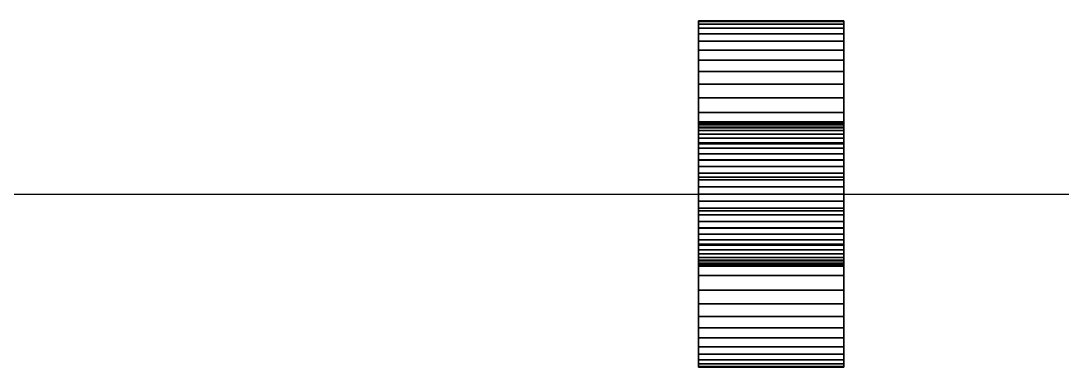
# Model space of a CAD drawing. Header units: millimetres. Extents: x -1939 to 412, y -179 to 100.
# Drawn here: x -1351 to -1134.7, y -36 to 36 of the extents above; entities that cross this region are included whole.
import ezdxf

# ---------------------------------------------------------------- set-up
doc = ezdxf.new("R2010")
doc.units = ezdxf.units.MM
doc.layers.add('GUIA', color=7, linetype='CONTINUOUS')
doc.layers.add('ROD_EMPUJE_112A', color=2, linetype='CONTINUOUS')

msp = doc.modelspace()

# ---------------------------------------------------------------- linework, layer by layer
at = {"layer": 'GUIA'}
msp.add_line((-1930, 0, 133.35), (101.6, 0, 133.35), dxfattribs=at)
at = {"layer": 'ROD_EMPUJE_112A'}
for points in [[(-1180, 36, 133.35), (-1180, 35.82665, 129.82138), (-1210.2, 35.82665, 129.82138), (-1210.2, 36, 133.35)], [(-1210.2, 36, 133.35), (-1210.2, 35.82665, 129.82138), (-1210.2, 14.92777, 131.87974), (-1210.2, 15, 133.35)], [(-1180, 35.82665, 136.87862), (-1180, 36, 133.35), (-1210.2, 36, 133.35), (-1210.2, 35.82665, 136.87862)], [(-1210.2, 35.82665, 136.87862), (-1210.2, 36, 133.35), (-1210.2, 15, 133.35), (-1210.2, 14.92777, 134.82026)], [(-1180, 35.82665, 129.82138), (-1180, 35.30827, 126.32675), (-1210.2, 35.30827, 126.32675), (-1210.2, 35.82665, 129.82138)], [(-1210.2, 35.82665, 129.82138), (-1210.2, 35.30827, 126.32675), (-1210.2, 14.71178, 130.42365), (-1210.2, 14.92777, 131.87974)], [(-1180, 35.30827, 140.37325), (-1180, 35.82665, 136.87862), (-1210.2, 35.82665, 136.87862), (-1210.2, 35.30827, 140.37325)], [(-1210.2, 35.30827, 140.37325), (-1210.2, 35.82665, 136.87862), (-1210.2, 14.92777, 134.82026), (-1210.2, 14.71178, 136.27635)], [(-1180, 35.30827, 126.32675), (-1180, 34.44985, 122.89975), (-1210.2, 34.44985, 122.89975), (-1210.2, 35.30827, 126.32675)], [(-1210.2, 35.30827, 126.32675), (-1210.2, 34.44985, 122.89975), (-1210.2, 14.35411, 128.99573), (-1210.2, 14.71178, 130.42365)], [(-1180, 34.44985, 143.80025), (-1180, 35.30827, 140.37325), (-1210.2, 35.30827, 140.37325), (-1210.2, 34.44985, 143.80025)], [(-1210.2, 34.44985, 143.80025), (-1210.2, 35.30827, 140.37325), (-1210.2, 14.71178, 136.27635), (-1210.2, 14.35411, 137.70427)], [(-1180, 35.82665, 129.82138), (-1180, 36, 133.35), (-1180, 15, 133.35), (-1180, 14.92777, 131.87974)], [(-1180, 36, 133.35), (-1180, 35.82665, 136.87862), (-1180, 14.92777, 134.82026), (-1180, 15, 133.35)], [(-1180, 35.30827, 126.32675), (-1180, 35.82665, 129.82138), (-1180, 14.92777, 131.87974), (-1180, 14.71178, 130.42365)], [(-1180, 35.82665, 136.87862), (-1180, 35.30827, 140.37325), (-1180, 14.71178, 136.27635), (-1180, 14.92777, 134.82026)], [(-1180, 34.44985, 122.89975), (-1180, 35.30827, 126.32675), (-1180, 14.71178, 130.42365), (-1180, 14.35411, 128.99573)], [(-1180, 35.30827, 140.37325), (-1180, 34.44985, 143.80025), (-1180, 14.35411, 137.70427), (-1180, 14.71178, 136.27635)], [(-1180, 34.44985, 122.89975), (-1180, 33.25966, 119.5734), (-1210.2, 33.25966, 119.5734), (-1210.2, 34.44985, 122.89975)], [(-1210.2, 34.44985, 122.89975), (-1210.2, 33.25966, 119.5734), (-1210.2, 13.85819, 127.60975), (-1210.2, 14.35411, 128.99573)], [(-1180, 33.25966, 147.1266), (-1180, 34.44985, 143.80025), (-1210.2, 34.44985, 143.80025), (-1210.2, 33.25966, 147.1266)], [(-1210.2, 33.25966, 147.1266), (-1210.2, 34.44985, 143.80025), (-1210.2, 14.35411, 137.70427), (-1210.2, 13.85819, 139.09025)], [(-1180, 33.25966, 119.5734), (-1180, 31.74917, 116.37972), (-1210.2, 31.74917, 116.37972), (-1210.2, 33.25966, 119.5734)], [(-1210.2, 33.25966, 119.5734), (-1210.2, 31.74917, 116.37972), (-1210.2, 13.22882, 126.27905), (-1210.2, 13.85819, 127.60975)], [(-1180, 31.74917, 150.32028), (-1180, 33.25966, 147.1266), (-1210.2, 33.25966, 147.1266), (-1210.2, 31.74917, 150.32028)], [(-1210.2, 31.74917, 150.32028), (-1210.2, 33.25966, 147.1266), (-1210.2, 13.85819, 139.09025), (-1210.2, 13.22882, 140.42095)], [(-1180, 33.25966, 119.5734), (-1180, 34.44985, 122.89975), (-1180, 14.35411, 128.99573), (-1180, 13.85819, 127.60975)], [(-1180, 34.44985, 143.80025), (-1180, 33.25966, 147.1266), (-1180, 13.85819, 139.09025), (-1180, 14.35411, 137.70427)], [(-1180, 31.74917, 116.37972), (-1180, 33.25966, 119.5734), (-1180, 13.85819, 127.60975), (-1180, 13.22882, 126.27905)], [(-1180, 33.25966, 147.1266), (-1180, 31.74917, 150.32028), (-1180, 13.22882, 140.42095), (-1180, 13.85819, 139.09025)], [(-1180, 31.74917, 116.37972), (-1180, 29.93291, 113.34947), (-1210.2, 29.93291, 113.34947), (-1210.2, 31.74917, 116.37972)], [(-1210.2, 31.74917, 116.37972), (-1210.2, 29.93291, 113.34947), (-1210.2, 12.47204, 125.01645), (-1210.2, 13.22882, 126.27905)], [(-1180, 29.93291, 153.35053), (-1180, 31.74917, 150.32028), (-1210.2, 31.74917, 150.32028), (-1210.2, 29.93291, 153.35053)], [(-1210.2, 29.93291, 153.35053), (-1210.2, 31.74917, 150.32028), (-1210.2, 13.22882, 140.42095), (-1210.2, 12.47204, 141.68355)], [(-1180, 29.93291, 113.34947), (-1180, 31.74917, 116.37972), (-1180, 13.22882, 126.27905), (-1180, 12.47204, 125.01645)], [(-1180, 31.74917, 150.32028), (-1180, 29.93291, 153.35053), (-1180, 12.47204, 141.68355), (-1180, 13.22882, 140.42095)], [(-1180, 29.93291, 113.34947), (-1180, 27.82838, 110.51184), (-1210.2, 27.82838, 110.51184), (-1210.2, 29.93291, 113.34947)], [(-1210.2, 29.93291, 113.34947), (-1210.2, 27.82838, 110.51184), (-1210.2, 11.59516, 123.8341), (-1210.2, 12.47204, 125.01645)], [(-1180, 27.82838, 156.18816), (-1180, 29.93291, 153.35053), (-1210.2, 29.93291, 153.35053), (-1210.2, 27.82838, 156.18816)], [(-1210.2, 27.82838, 156.18816), (-1210.2, 29.93291, 153.35053), (-1210.2, 12.47204, 141.68355), (-1210.2, 11.59516, 142.8659)], [(-1180, 27.82838, 110.51184), (-1180, 29.93291, 113.34947), (-1180, 12.47204, 125.01645), (-1180, 11.59516, 123.8341)], [(-1180, 29.93291, 153.35053), (-1180, 27.82838, 156.18816), (-1180, 11.59516, 142.8659), (-1180, 12.47204, 141.68355)], [(-1180, 27.82838, 110.51184), (-1180, 25.45584, 107.89416), (-1210.2, 25.45584, 107.89416), (-1210.2, 27.82838, 110.51184)], [(-1210.2, 27.82838, 110.51184), (-1210.2, 25.45584, 107.89416), (-1210.2, 10.6066, 122.7434), (-1210.2, 11.59516, 123.8341)], [(-1180, 25.45584, 158.80584), (-1180, 27.82838, 156.18816), (-1210.2, 27.82838, 156.18816), (-1210.2, 25.45584, 158.80584)], [(-1210.2, 25.45584, 158.80584), (-1210.2, 27.82838, 156.18816), (-1210.2, 11.59516, 142.8659), (-1210.2, 10.6066, 143.9566)], [(-1180, 25.45584, 107.89416), (-1180, 27.82838, 110.51184), (-1180, 11.59516, 123.8341), (-1180, 10.6066, 122.7434)], [(-1180, 27.82838, 156.18816), (-1180, 25.45584, 158.80584), (-1180, 10.6066, 143.9566), (-1180, 11.59516, 142.8659)], [(-1180, 25.45584, 107.89416), (-1180, 22.83816, 105.52162), (-1210.2, 22.83816, 105.52162), (-1210.2, 25.45584, 107.89416)], [(-1210.2, 25.45584, 107.89416), (-1210.2, 22.83816, 105.52162), (-1210.2, 9.5159, 121.75484), (-1210.2, 10.6066, 122.7434)], [(-1180, 22.83816, 161.17838), (-1180, 25.45584, 158.80584), (-1210.2, 25.45584, 158.80584), (-1210.2, 22.83816, 161.17838)], [(-1210.2, 22.83816, 161.17838), (-1210.2, 25.45584, 158.80584), (-1210.2, 10.6066, 143.9566), (-1210.2, 9.5159, 144.94516)], [(-1180, 22.83816, 105.52162), (-1180, 25.45584, 107.89416), (-1180, 10.6066, 122.7434), (-1180, 9.5159, 121.75484)], [(-1180, 25.45584, 158.80584), (-1180, 22.83816, 161.17838), (-1180, 9.5159, 144.94516), (-1180, 10.6066, 143.9566)], [(-1180, 22.83816, 105.52162), (-1180, 20.00053, 103.41709), (-1210.2, 20.00053, 103.41709), (-1210.2, 22.83816, 105.52162)], [(-1210.2, 22.83816, 105.52162), (-1210.2, 20.00053, 103.41709), (-1210.2, 8.33355, 120.87796), (-1210.2, 9.5159, 121.75484)], [(-1180, 20.00053, 163.28291), (-1180, 22.83816, 161.17838), (-1210.2, 22.83816, 161.17838), (-1210.2, 20.00053, 163.28291)], [(-1210.2, 20.00053, 163.28291), (-1210.2, 22.83816, 161.17838), (-1210.2, 9.5159, 144.94516), (-1210.2, 8.33355, 145.82204)], [(-1180, 20.00053, 103.41709), (-1180, 22.83816, 105.52162), (-1180, 9.5159, 121.75484), (-1180, 8.33355, 120.87796)], [(-1180, 22.83816, 161.17838), (-1180, 20.00053, 163.28291), (-1180, 8.33355, 145.82204), (-1180, 9.5159, 144.94516)], [(-1180, 20.00053, 103.41709), (-1180, 16.97028, 101.60083), (-1210.2, 16.97028, 101.60083), (-1210.2, 20.00053, 103.41709)], [(-1210.2, 20.00053, 103.41709), (-1210.2, 16.97028, 101.60083), (-1210.2, 7.07095, 120.12118), (-1210.2, 8.33355, 120.87796)], [(-1180, 16.97028, 165.09917), (-1180, 20.00053, 163.28291), (-1210.2, 20.00053, 163.28291), (-1210.2, 16.97028, 165.09917)], [(-1210.2, 16.97028, 165.09917), (-1210.2, 20.00053, 163.28291), (-1210.2, 8.33355, 145.82204), (-1210.2, 7.07095, 146.57882)], [(-1180, 16.97028, 101.60083), (-1180, 20.00053, 103.41709), (-1180, 8.33355, 120.87796), (-1180, 7.07095, 120.12118)], [(-1180, 20.00053, 163.28291), (-1180, 16.97028, 165.09917), (-1180, 7.07095, 146.57882), (-1180, 8.33355, 145.82204)], [(-1180, 16.97028, 101.60083), (-1180, 13.7766, 100.09034), (-1210.2, 13.7766, 100.09034), (-1210.2, 16.97028, 101.60083)], [(-1210.2, 16.97028, 101.60083), (-1210.2, 13.7766, 100.09034), (-1210.2, 5.74025, 119.49181), (-1210.2, 7.07095, 120.12118)], [(-1180, 13.7766, 166.60966), (-1180, 16.97028, 165.09917), (-1210.2, 16.97028, 165.09917), (-1210.2, 13.7766, 166.60966)], [(-1210.2, 13.7766, 166.60966), (-1210.2, 16.97028, 165.09917), (-1210.2, 7.07095, 146.57882), (-1210.2, 5.74025, 147.20819)], [(-1180, 13.7766, 100.09034), (-1180, 16.97028, 101.60083), (-1180, 7.07095, 120.12118), (-1180, 5.74025, 119.49181)], [(-1180, 16.97028, 165.09917), (-1180, 13.7766, 166.60966), (-1180, 5.74025, 147.20819), (-1180, 7.07095, 146.57882)], [(-1180, 14.92777, 131.87974), (-1180, 15, 133.35), (-1210.2, 15, 133.35), (-1210.2, 14.92777, 131.87974)], [(-1180, 15, 133.35), (-1180, 14.92777, 134.82026), (-1210.2, 14.92777, 134.82026), (-1210.2, 15, 133.35)], [(-1180, 14.71178, 130.42365), (-1180, 14.92777, 131.87974), (-1210.2, 14.92777, 131.87974), (-1210.2, 14.71178, 130.42365)], [(-1180, 14.92777, 134.82026), (-1180, 14.71178, 136.27635), (-1210.2, 14.71178, 136.27635), (-1210.2, 14.92777, 134.82026)], [(-1180, 14.35411, 128.99573), (-1180, 14.71178, 130.42365), (-1210.2, 14.71178, 130.42365), (-1210.2, 14.35411, 128.99573)], [(-1180, 14.71178, 136.27635), (-1180, 14.35411, 137.70427), (-1210.2, 14.35411, 137.70427), (-1210.2, 14.71178, 136.27635)], [(-1180, 13.85819, 127.60975), (-1180, 14.35411, 128.99573), (-1210.2, 14.35411, 128.99573), (-1210.2, 13.85819, 127.60975)], [(-1180, 14.35411, 137.70427), (-1180, 13.85819, 139.09025), (-1210.2, 13.85819, 139.09025), (-1210.2, 14.35411, 137.70427)], [(-1180, 13.22882, 126.27905), (-1180, 13.85819, 127.60975), (-1210.2, 13.85819, 127.60975), (-1210.2, 13.22882, 126.27905)], [(-1180, 13.85819, 139.09025), (-1180, 13.22882, 140.42095), (-1210.2, 13.22882, 140.42095), (-1210.2, 13.85819, 139.09025)], [(-1180, 13.7766, 100.09034), (-1180, 10.45025, 98.90015), (-1210.2, 10.45025, 98.90015), (-1210.2, 13.7766, 100.09034)], [(-1210.2, 13.7766, 100.09034), (-1210.2, 10.45025, 98.90015), (-1210.2, 4.35427, 118.99589), (-1210.2, 5.74025, 119.49181)], [(-1180, 10.45025, 167.79985), (-1180, 13.7766, 166.60966), (-1210.2, 13.7766, 166.60966), (-1210.2, 10.45025, 167.79985)], [(-1210.2, 10.45025, 167.79985), (-1210.2, 13.7766, 166.60966), (-1210.2, 5.74025, 147.20819), (-1210.2, 4.35427, 147.70411)], [(-1180, 12.47204, 125.01645), (-1180, 13.22882, 126.27905), (-1210.2, 13.22882, 126.27905), (-1210.2, 12.47204, 125.01645)], [(-1180, 13.22882, 140.42095), (-1180, 12.47204, 141.68355), (-1210.2, 12.47204, 141.68355), (-1210.2, 13.22882, 140.42095)], [(-1180, 10.45025, 98.90015), (-1180, 13.7766, 100.09034), (-1180, 5.74025, 119.49181), (-1180, 4.35427, 118.99589)], [(-1180, 13.7766, 166.60966), (-1180, 10.45025, 167.79985), (-1180, 4.35427, 147.70411), (-1180, 5.74025, 147.20819)], [(-1180, 11.59516, 123.8341), (-1180, 12.47204, 125.01645), (-1210.2, 12.47204, 125.01645), (-1210.2, 11.59516, 123.8341)], [(-1180, 12.47204, 141.68355), (-1180, 11.59516, 142.8659), (-1210.2, 11.59516, 142.8659), (-1210.2, 12.47204, 141.68355)], [(-1180, 10.6066, 122.7434), (-1180, 11.59516, 123.8341), (-1210.2, 11.59516, 123.8341), (-1210.2, 10.6066, 122.7434)], [(-1180, 11.59516, 142.8659), (-1180, 10.6066, 143.9566), (-1210.2, 10.6066, 143.9566), (-1210.2, 11.59516, 142.8659)], [(-1180, 9.5159, 121.75484), (-1180, 10.6066, 122.7434), (-1210.2, 10.6066, 122.7434), (-1210.2, 9.5159, 121.75484)], [(-1180, 10.6066, 143.9566), (-1180, 9.5159, 144.94516), (-1210.2, 9.5159, 144.94516), (-1210.2, 10.6066, 143.9566)], [(-1180, 10.45025, 98.90015), (-1180, 7.02325, 98.04173), (-1210.2, 7.02325, 98.04173), (-1210.2, 10.45025, 98.90015)], [(-1210.2, 10.45025, 98.90015), (-1210.2, 7.02325, 98.04173), (-1210.2, 2.92635, 118.63822), (-1210.2, 4.35427, 118.99589)], [(-1180, 7.02325, 168.65827), (-1180, 10.45025, 167.79985), (-1210.2, 10.45025, 167.79985), (-1210.2, 7.02325, 168.65827)], [(-1210.2, 7.02325, 168.65827), (-1210.2, 10.45025, 167.79985), (-1210.2, 4.35427, 147.70411), (-1210.2, 2.92635, 148.06178)], [(-1180, 8.33355, 120.87796), (-1180, 9.5159, 121.75484), (-1210.2, 9.5159, 121.75484), (-1210.2, 8.33355, 120.87796)], [(-1180, 9.5159, 144.94516), (-1180, 8.33355, 145.82204), (-1210.2, 8.33355, 145.82204), (-1210.2, 9.5159, 144.94516)], [(-1180, 7.02325, 98.04173), (-1180, 10.45025, 98.90015), (-1180, 4.35427, 118.99589), (-1180, 2.92635, 118.63822)], [(-1180, 10.45025, 167.79985), (-1180, 7.02325, 168.65827), (-1180, 2.92635, 148.06178), (-1180, 4.35427, 147.70411)], [(-1180, 7.07095, 120.12118), (-1180, 8.33355, 120.87796), (-1210.2, 8.33355, 120.87796), (-1210.2, 7.07095, 120.12118)], [(-1180, 8.33355, 145.82204), (-1180, 7.07095, 146.57882), (-1210.2, 7.07095, 146.57882), (-1210.2, 8.33355, 145.82204)], [(-1180, 5.74025, 119.49181), (-1180, 7.07095, 120.12118), (-1210.2, 7.07095, 120.12118), (-1210.2, 5.74025, 119.49181)], [(-1180, 7.07095, 146.57882), (-1180, 5.74025, 147.20819), (-1210.2, 5.74025, 147.20819), (-1210.2, 7.07095, 146.57882)], [(-1180, 7.02325, 98.04173), (-1180, 3.52862, 97.52335), (-1210.2, 3.52862, 97.52335), (-1210.2, 7.02325, 98.04173)], [(-1210.2, 7.02325, 98.04173), (-1210.2, 3.52862, 97.52335), (-1210.2, 1.47026, 118.42223), (-1210.2, 2.92635, 118.63822)], [(-1180, 3.52862, 169.17665), (-1180, 7.02325, 168.65827), (-1210.2, 7.02325, 168.65827), (-1210.2, 3.52862, 169.17665)], [(-1210.2, 3.52862, 169.17665), (-1210.2, 7.02325, 168.65827), (-1210.2, 2.92635, 148.06178), (-1210.2, 1.47026, 148.27777)], [(-1180, 3.52862, 97.52335), (-1180, 7.02325, 98.04173), (-1180, 2.92635, 118.63822), (-1180, 1.47026, 118.42223)], [(-1180, 7.02325, 168.65827), (-1180, 3.52862, 169.17665), (-1180, 1.47026, 148.27777), (-1180, 2.92635, 148.06178)], [(-1180, 4.35427, 118.99589), (-1180, 5.74025, 119.49181), (-1210.2, 5.74025, 119.49181), (-1210.2, 4.35427, 118.99589)], [(-1180, 5.74025, 147.20819), (-1180, 4.35427, 147.70411), (-1210.2, 4.35427, 147.70411), (-1210.2, 5.74025, 147.20819)], [(-1180, 2.92635, 118.63822), (-1180, 4.35427, 118.99589), (-1210.2, 4.35427, 118.99589), (-1210.2, 2.92635, 118.63822)], [(-1180, 4.35427, 147.70411), (-1180, 2.92635, 148.06178), (-1210.2, 2.92635, 148.06178), (-1210.2, 4.35427, 147.70411)], [(-1180, 3.52862, 97.52335), (-1180, 0, 97.35), (-1210.2, 0, 97.35), (-1210.2, 3.52862, 97.52335)], [(-1210.2, 3.52862, 97.52335), (-1210.2, 0, 97.35), (-1210.2, 0, 118.35), (-1210.2, 1.47026, 118.42223)], [(-1180, 0, 169.35), (-1180, 3.52862, 169.17665), (-1210.2, 3.52862, 169.17665), (-1210.2, 0, 169.35)], [(-1210.2, 0, 169.35), (-1210.2, 3.52862, 169.17665), (-1210.2, 1.47026, 148.27777), (-1210.2, 0, 148.35)], [(-1180, 1.47026, 118.42223), (-1180, 2.92635, 118.63822), (-1210.2, 2.92635, 118.63822), (-1210.2, 1.47026, 118.42223)], [(-1180, 2.92635, 148.06178), (-1180, 1.47026, 148.27777), (-1210.2, 1.47026, 148.27777), (-1210.2, 2.92635, 148.06178)], [(-1180, 0, 97.35), (-1180, 3.52862, 97.52335), (-1180, 1.47026, 118.42223), (-1180, 0, 118.35)], [(-1180, 3.52862, 169.17665), (-1180, 0, 169.35), (-1180, 0, 148.35), (-1180, 1.47026, 148.27777)], [(-1180, 0, 118.35), (-1180, 1.47026, 118.42223), (-1210.2, 1.47026, 118.42223), (-1210.2, 0, 118.35)], [(-1180, 1.47026, 148.27777), (-1180, 0, 148.35), (-1210.2, 0, 148.35), (-1210.2, 1.47026, 148.27777)], [(-1180, 0, 97.35), (-1180, -3.52862, 97.52335), (-1210.2, -3.52862, 97.52335), (-1210.2, 0, 97.35)], [(-1180, -1.47026, 118.42223), (-1180, 0, 118.35), (-1210.2, 0, 118.35), (-1210.2, -1.47026, 118.42223)], [(-1210.2, 0, 97.35), (-1210.2, -3.52862, 97.52335), (-1210.2, -1.47026, 118.42223), (-1210.2, 0, 118.35)], [(-1180, -3.52862, 169.17665), (-1180, 0, 169.35), (-1210.2, 0, 169.35), (-1210.2, -3.52862, 169.17665)], [(-1180, 0, 148.35), (-1180, -1.47026, 148.27777), (-1210.2, -1.47026, 148.27777), (-1210.2, 0, 148.35)], [(-1210.2, -3.52862, 169.17665), (-1210.2, 0, 169.35), (-1210.2, 0, 148.35), (-1210.2, -1.47026, 148.27777)], [(-1180, -3.52862, 97.52335), (-1180, 0, 97.35), (-1180, 0, 118.35), (-1180, -1.47026, 118.42223)], [(-1180, 0, 169.35), (-1180, -3.52862, 169.17665), (-1180, -1.47026, 148.27777), (-1180, 0, 148.35)], [(-1180, -2.92635, 118.63822), (-1180, -1.47026, 118.42223), (-1210.2, -1.47026, 118.42223), (-1210.2, -2.92635, 118.63822)], [(-1210.2, -3.52862, 97.52335), (-1210.2, -7.02325, 98.04173), (-1210.2, -2.92635, 118.63822), (-1210.2, -1.47026, 118.42223)], [(-1180, -1.47026, 148.27777), (-1180, -2.92635, 148.06178), (-1210.2, -2.92635, 148.06178), (-1210.2, -1.47026, 148.27777)], [(-1210.2, -7.02325, 168.65827), (-1210.2, -3.52862, 169.17665), (-1210.2, -1.47026, 148.27777), (-1210.2, -2.92635, 148.06178)], [(-1180, -7.02325, 98.04173), (-1180, -3.52862, 97.52335), (-1180, -1.47026, 118.42223), (-1180, -2.92635, 118.63822)], [(-1180, -3.52862, 169.17665), (-1180, -7.02325, 168.65827), (-1180, -2.92635, 148.06178), (-1180, -1.47026, 148.27777)], [(-1180, -4.35427, 118.99589), (-1180, -2.92635, 118.63822), (-1210.2, -2.92635, 118.63822), (-1210.2, -4.35427, 118.99589)], [(-1210.2, -7.02325, 98.04173), (-1210.2, -10.45025, 98.90015), (-1210.2, -4.35427, 118.99589), (-1210.2, -2.92635, 118.63822)], [(-1180, -2.92635, 148.06178), (-1180, -4.35427, 147.70411), (-1210.2, -4.35427, 147.70411), (-1210.2, -2.92635, 148.06178)], [(-1210.2, -10.45025, 167.79985), (-1210.2, -7.02325, 168.65827), (-1210.2, -2.92635, 148.06178), (-1210.2, -4.35427, 147.70411)], [(-1180, -3.52862, 97.52335), (-1180, -7.02325, 98.04173), (-1210.2, -7.02325, 98.04173), (-1210.2, -3.52862, 97.52335)], [(-1180, -7.02325, 168.65827), (-1180, -3.52862, 169.17665), (-1210.2, -3.52862, 169.17665), (-1210.2, -7.02325, 168.65827)], [(-1180, -10.45025, 98.90015), (-1180, -7.02325, 98.04173), (-1180, -2.92635, 118.63822), (-1180, -4.35427, 118.99589)], [(-1180, -7.02325, 168.65827), (-1180, -10.45025, 167.79985), (-1180, -4.35427, 147.70411), (-1180, -2.92635, 148.06178)], [(-1180, -5.74025, 119.49181), (-1180, -4.35427, 118.99589), (-1210.2, -4.35427, 118.99589), (-1210.2, -5.74025, 119.49181)], [(-1210.2, -10.45025, 98.90015), (-1210.2, -13.7766, 100.09034), (-1210.2, -5.74025, 119.49181), (-1210.2, -4.35427, 118.99589)], [(-1180, -4.35427, 147.70411), (-1180, -5.74025, 147.20819), (-1210.2, -5.74025, 147.20819), (-1210.2, -4.35427, 147.70411)], [(-1210.2, -13.7766, 166.60966), (-1210.2, -10.45025, 167.79985), (-1210.2, -4.35427, 147.70411), (-1210.2, -5.74025, 147.20819)], [(-1180, -7.07095, 120.12118), (-1180, -5.74025, 119.49181), (-1210.2, -5.74025, 119.49181), (-1210.2, -7.07095, 120.12118)], [(-1210.2, -13.7766, 100.09034), (-1210.2, -16.97028, 101.60083), (-1210.2, -7.07095, 120.12118), (-1210.2, -5.74025, 119.49181)], [(-1180, -5.74025, 147.20819), (-1180, -7.07095, 146.57882), (-1210.2, -7.07095, 146.57882), (-1210.2, -5.74025, 147.20819)], [(-1210.2, -16.97028, 165.09917), (-1210.2, -13.7766, 166.60966), (-1210.2, -5.74025, 147.20819), (-1210.2, -7.07095, 146.57882)], [(-1180, -13.7766, 100.09034), (-1180, -10.45025, 98.90015), (-1180, -4.35427, 118.99589), (-1180, -5.74025, 119.49181)], [(-1180, -10.45025, 167.79985), (-1180, -13.7766, 166.60966), (-1180, -5.74025, 147.20819), (-1180, -4.35427, 147.70411)], [(-1180, -16.97028, 101.60083), (-1180, -13.7766, 100.09034), (-1180, -5.74025, 119.49181), (-1180, -7.07095, 120.12118)], [(-1180, -13.7766, 166.60966), (-1180, -16.97028, 165.09917), (-1180, -7.07095, 146.57882), (-1180, -5.74025, 147.20819)], [(-1180, -7.02325, 98.04173), (-1180, -10.45025, 98.90015), (-1210.2, -10.45025, 98.90015), (-1210.2, -7.02325, 98.04173)], [(-1180, -10.45025, 167.79985), (-1180, -7.02325, 168.65827), (-1210.2, -7.02325, 168.65827), (-1210.2, -10.45025, 167.79985)], [(-1180, -8.33355, 120.87796), (-1180, -7.07095, 120.12118), (-1210.2, -7.07095, 120.12118), (-1210.2, -8.33355, 120.87796)], [(-1210.2, -16.97028, 101.60083), (-1210.2, -20.00053, 103.41709), (-1210.2, -8.33355, 120.87796), (-1210.2, -7.07095, 120.12118)], [(-1180, -7.07095, 146.57882), (-1180, -8.33355, 145.82204), (-1210.2, -8.33355, 145.82204), (-1210.2, -7.07095, 146.57882)], [(-1210.2, -20.00053, 163.28291), (-1210.2, -16.97028, 165.09917), (-1210.2, -7.07095, 146.57882), (-1210.2, -8.33355, 145.82204)], [(-1180, -9.5159, 121.75484), (-1180, -8.33355, 120.87796), (-1210.2, -8.33355, 120.87796), (-1210.2, -9.5159, 121.75484)], [(-1210.2, -20.00053, 103.41709), (-1210.2, -22.83816, 105.52162), (-1210.2, -9.5159, 121.75484), (-1210.2, -8.33355, 120.87796)], [(-1180, -8.33355, 145.82204), (-1180, -9.5159, 144.94516), (-1210.2, -9.5159, 144.94516), (-1210.2, -8.33355, 145.82204)], [(-1210.2, -22.83816, 161.17838), (-1210.2, -20.00053, 163.28291), (-1210.2, -8.33355, 145.82204), (-1210.2, -9.5159, 144.94516)], [(-1180, -20.00053, 103.41709), (-1180, -16.97028, 101.60083), (-1180, -7.07095, 120.12118), (-1180, -8.33355, 120.87796)], [(-1180, -16.97028, 165.09917), (-1180, -20.00053, 163.28291), (-1180, -8.33355, 145.82204), (-1180, -7.07095, 146.57882)], [(-1180, -22.83816, 105.52162), (-1180, -20.00053, 103.41709), (-1180, -8.33355, 120.87796), (-1180, -9.5159, 121.75484)], [(-1180, -20.00053, 163.28291), (-1180, -22.83816, 161.17838), (-1180, -9.5159, 144.94516), (-1180, -8.33355, 145.82204)], [(-1180, -10.6066, 122.7434), (-1180, -9.5159, 121.75484), (-1210.2, -9.5159, 121.75484), (-1210.2, -10.6066, 122.7434)], [(-1210.2, -22.83816, 105.52162), (-1210.2, -25.45584, 107.89416), (-1210.2, -10.6066, 122.7434), (-1210.2, -9.5159, 121.75484)], [(-1180, -9.5159, 144.94516), (-1180, -10.6066, 143.9566), (-1210.2, -10.6066, 143.9566), (-1210.2, -9.5159, 144.94516)], [(-1210.2, -25.45584, 158.80584), (-1210.2, -22.83816, 161.17838), (-1210.2, -9.5159, 144.94516), (-1210.2, -10.6066, 143.9566)], [(-1180, -10.45025, 98.90015), (-1180, -13.7766, 100.09034), (-1210.2, -13.7766, 100.09034), (-1210.2, -10.45025, 98.90015)], [(-1180, -13.7766, 166.60966), (-1180, -10.45025, 167.79985), (-1210.2, -10.45025, 167.79985), (-1210.2, -13.7766, 166.60966)], [(-1180, -11.59516, 123.8341), (-1180, -10.6066, 122.7434), (-1210.2, -10.6066, 122.7434), (-1210.2, -11.59516, 123.8341)], [(-1210.2, -25.45584, 107.89416), (-1210.2, -27.82838, 110.51184), (-1210.2, -11.59516, 123.8341), (-1210.2, -10.6066, 122.7434)], [(-1180, -10.6066, 143.9566), (-1180, -11.59516, 142.8659), (-1210.2, -11.59516, 142.8659), (-1210.2, -10.6066, 143.9566)], [(-1210.2, -27.82838, 156.18816), (-1210.2, -25.45584, 158.80584), (-1210.2, -10.6066, 143.9566), (-1210.2, -11.59516, 142.8659)], [(-1180, -25.45584, 107.89416), (-1180, -22.83816, 105.52162), (-1180, -9.5159, 121.75484), (-1180, -10.6066, 122.7434)], [(-1180, -22.83816, 161.17838), (-1180, -25.45584, 158.80584), (-1180, -10.6066, 143.9566), (-1180, -9.5159, 144.94516)], [(-1180, -27.82838, 110.51184), (-1180, -25.45584, 107.89416), (-1180, -10.6066, 122.7434), (-1180, -11.59516, 123.8341)], [(-1180, -25.45584, 158.80584), (-1180, -27.82838, 156.18816), (-1180, -11.59516, 142.8659), (-1180, -10.6066, 143.9566)], [(-1180, -12.47204, 125.01645), (-1180, -11.59516, 123.8341), (-1210.2, -11.59516, 123.8341), (-1210.2, -12.47204, 125.01645)], [(-1210.2, -27.82838, 110.51184), (-1210.2, -29.93291, 113.34947), (-1210.2, -12.47204, 125.01645), (-1210.2, -11.59516, 123.8341)], [(-1180, -11.59516, 142.8659), (-1180, -12.47204, 141.68355), (-1210.2, -12.47204, 141.68355), (-1210.2, -11.59516, 142.8659)], [(-1210.2, -29.93291, 153.35053), (-1210.2, -27.82838, 156.18816), (-1210.2, -11.59516, 142.8659), (-1210.2, -12.47204, 141.68355)], [(-1180, -13.22882, 126.27905), (-1180, -12.47204, 125.01645), (-1210.2, -12.47204, 125.01645), (-1210.2, -13.22882, 126.27905)], [(-1210.2, -29.93291, 113.34947), (-1210.2, -31.74917, 116.37972), (-1210.2, -13.22882, 126.27905), (-1210.2, -12.47204, 125.01645)], [(-1180, -12.47204, 141.68355), (-1180, -13.22882, 140.42095), (-1210.2, -13.22882, 140.42095), (-1210.2, -12.47204, 141.68355)], [(-1210.2, -31.74917, 150.32028), (-1210.2, -29.93291, 153.35053), (-1210.2, -12.47204, 141.68355), (-1210.2, -13.22882, 140.42095)], [(-1180, -29.93291, 113.34947), (-1180, -27.82838, 110.51184), (-1180, -11.59516, 123.8341), (-1180, -12.47204, 125.01645)], [(-1180, -27.82838, 156.18816), (-1180, -29.93291, 153.35053), (-1180, -12.47204, 141.68355), (-1180, -11.59516, 142.8659)], [(-1180, -31.74917, 116.37972), (-1180, -29.93291, 113.34947), (-1180, -12.47204, 125.01645), (-1180, -13.22882, 126.27905)], [(-1180, -29.93291, 153.35053), (-1180, -31.74917, 150.32028), (-1180, -13.22882, 140.42095), (-1180, -12.47204, 141.68355)], [(-1180, -13.85819, 127.60975), (-1180, -13.22882, 126.27905), (-1210.2, -13.22882, 126.27905), (-1210.2, -13.85819, 127.60975)], [(-1210.2, -31.74917, 116.37972), (-1210.2, -33.25966, 119.5734), (-1210.2, -13.85819, 127.60975), (-1210.2, -13.22882, 126.27905)], [(-1180, -13.22882, 140.42095), (-1180, -13.85819, 139.09025), (-1210.2, -13.85819, 139.09025), (-1210.2, -13.22882, 140.42095)], [(-1210.2, -33.25966, 147.1266), (-1210.2, -31.74917, 150.32028), (-1210.2, -13.22882, 140.42095), (-1210.2, -13.85819, 139.09025)], [(-1180, -13.7766, 100.09034), (-1180, -16.97028, 101.60083), (-1210.2, -16.97028, 101.60083), (-1210.2, -13.7766, 100.09034)], [(-1180, -16.97028, 165.09917), (-1180, -13.7766, 166.60966), (-1210.2, -13.7766, 166.60966), (-1210.2, -16.97028, 165.09917)], [(-1180, -14.35411, 128.99573), (-1180, -13.85819, 127.60975), (-1210.2, -13.85819, 127.60975), (-1210.2, -14.35411, 128.99573)], [(-1210.2, -33.25966, 119.5734), (-1210.2, -34.44985, 122.89975), (-1210.2, -14.35411, 128.99573), (-1210.2, -13.85819, 127.60975)], [(-1180, -13.85819, 139.09025), (-1180, -14.35411, 137.70427), (-1210.2, -14.35411, 137.70427), (-1210.2, -13.85819, 139.09025)], [(-1210.2, -34.44985, 143.80025), (-1210.2, -33.25966, 147.1266), (-1210.2, -13.85819, 139.09025), (-1210.2, -14.35411, 137.70427)], [(-1180, -14.71178, 130.42365), (-1180, -14.35411, 128.99573), (-1210.2, -14.35411, 128.99573), (-1210.2, -14.71178, 130.42365)], [(-1210.2, -34.44985, 122.89975), (-1210.2, -35.30827, 126.32675), (-1210.2, -14.71178, 130.42365), (-1210.2, -14.35411, 128.99573)], [(-1180, -14.35411, 137.70427), (-1180, -14.71178, 136.27635), (-1210.2, -14.71178, 136.27635), (-1210.2, -14.35411, 137.70427)], [(-1210.2, -35.30827, 140.37325), (-1210.2, -34.44985, 143.80025), (-1210.2, -14.35411, 137.70427), (-1210.2, -14.71178, 136.27635)], [(-1180, -14.92777, 131.87974), (-1180, -14.71178, 130.42365), (-1210.2, -14.71178, 130.42365), (-1210.2, -14.92777, 131.87974)], [(-1210.2, -35.30827, 126.32675), (-1210.2, -35.82665, 129.82138), (-1210.2, -14.92777, 131.87974), (-1210.2, -14.71178, 130.42365)], [(-1180, -14.71178, 136.27635), (-1180, -14.92777, 134.82026), (-1210.2, -14.92777, 134.82026), (-1210.2, -14.71178, 136.27635)], [(-1210.2, -35.82665, 136.87862), (-1210.2, -35.30827, 140.37325), (-1210.2, -14.71178, 136.27635), (-1210.2, -14.92777, 134.82026)], [(-1180, -15, 133.35), (-1180, -14.92777, 131.87974), (-1210.2, -14.92777, 131.87974), (-1210.2, -15, 133.35)], [(-1210.2, -35.82665, 129.82138), (-1210.2, -36, 133.35), (-1210.2, -15, 133.35), (-1210.2, -14.92777, 131.87974)], [(-1180, -14.92777, 134.82026), (-1180, -15, 133.35), (-1210.2, -15, 133.35), (-1210.2, -14.92777, 134.82026)], [(-1210.2, -36, 133.35), (-1210.2, -35.82665, 136.87862), (-1210.2, -14.92777, 134.82026), (-1210.2, -15, 133.35)], [(-1180, -33.25966, 119.5734), (-1180, -31.74917, 116.37972), (-1180, -13.22882, 126.27905), (-1180, -13.85819, 127.60975)], [(-1180, -31.74917, 150.32028), (-1180, -33.25966, 147.1266), (-1180, -13.85819, 139.09025), (-1180, -13.22882, 140.42095)], [(-1180, -34.44985, 122.89975), (-1180, -33.25966, 119.5734), (-1180, -13.85819, 127.60975), (-1180, -14.35411, 128.99573)], [(-1180, -33.25966, 147.1266), (-1180, -34.44985, 143.80025), (-1180, -14.35411, 137.70427), (-1180, -13.85819, 139.09025)], [(-1180, -35.30827, 126.32675), (-1180, -34.44985, 122.89975), (-1180, -14.35411, 128.99573), (-1180, -14.71178, 130.42365)], [(-1180, -34.44985, 143.80025), (-1180, -35.30827, 140.37325), (-1180, -14.71178, 136.27635), (-1180, -14.35411, 137.70427)], [(-1180, -35.82665, 129.82138), (-1180, -35.30827, 126.32675), (-1180, -14.71178, 130.42365), (-1180, -14.92777, 131.87974)], [(-1180, -35.30827, 140.37325), (-1180, -35.82665, 136.87862), (-1180, -14.92777, 134.82026), (-1180, -14.71178, 136.27635)], [(-1180, -36, 133.35), (-1180, -35.82665, 129.82138), (-1180, -14.92777, 131.87974), (-1180, -15, 133.35)], [(-1180, -35.82665, 136.87862), (-1180, -36, 133.35), (-1180, -15, 133.35), (-1180, -14.92777, 134.82026)], [(-1180, -16.97028, 101.60083), (-1180, -20.00053, 103.41709), (-1210.2, -20.00053, 103.41709), (-1210.2, -16.97028, 101.60083)], [(-1180, -20.00053, 163.28291), (-1180, -16.97028, 165.09917), (-1210.2, -16.97028, 165.09917), (-1210.2, -20.00053, 163.28291)], [(-1180, -20.00053, 103.41709), (-1180, -22.83816, 105.52162), (-1210.2, -22.83816, 105.52162), (-1210.2, -20.00053, 103.41709)], [(-1180, -22.83816, 161.17838), (-1180, -20.00053, 163.28291), (-1210.2, -20.00053, 163.28291), (-1210.2, -22.83816, 161.17838)], [(-1180, -22.83816, 105.52162), (-1180, -25.45584, 107.89416), (-1210.2, -25.45584, 107.89416), (-1210.2, -22.83816, 105.52162)], [(-1180, -25.45584, 158.80584), (-1180, -22.83816, 161.17838), (-1210.2, -22.83816, 161.17838), (-1210.2, -25.45584, 158.80584)], [(-1180, -25.45584, 107.89416), (-1180, -27.82838, 110.51184), (-1210.2, -27.82838, 110.51184), (-1210.2, -25.45584, 107.89416)], [(-1180, -27.82838, 156.18816), (-1180, -25.45584, 158.80584), (-1210.2, -25.45584, 158.80584), (-1210.2, -27.82838, 156.18816)], [(-1180, -27.82838, 110.51184), (-1180, -29.93291, 113.34947), (-1210.2, -29.93291, 113.34947), (-1210.2, -27.82838, 110.51184)], [(-1180, -29.93291, 153.35053), (-1180, -27.82838, 156.18816), (-1210.2, -27.82838, 156.18816), (-1210.2, -29.93291, 153.35053)], [(-1180, -29.93291, 113.34947), (-1180, -31.74917, 116.37972), (-1210.2, -31.74917, 116.37972), (-1210.2, -29.93291, 113.34947)], [(-1180, -31.74917, 150.32028), (-1180, -29.93291, 153.35053), (-1210.2, -29.93291, 153.35053), (-1210.2, -31.74917, 150.32028)], [(-1180, -31.74917, 116.37972), (-1180, -33.25966, 119.5734), (-1210.2, -33.25966, 119.5734), (-1210.2, -31.74917, 116.37972)], [(-1180, -33.25966, 147.1266), (-1180, -31.74917, 150.32028), (-1210.2, -31.74917, 150.32028), (-1210.2, -33.25966, 147.1266)], [(-1180, -33.25966, 119.5734), (-1180, -34.44985, 122.89975), (-1210.2, -34.44985, 122.89975), (-1210.2, -33.25966, 119.5734)], [(-1180, -34.44985, 143.80025), (-1180, -33.25966, 147.1266), (-1210.2, -33.25966, 147.1266), (-1210.2, -34.44985, 143.80025)], [(-1180, -34.44985, 122.89975), (-1180, -35.30827, 126.32675), (-1210.2, -35.30827, 126.32675), (-1210.2, -34.44985, 122.89975)], [(-1180, -35.30827, 140.37325), (-1180, -34.44985, 143.80025), (-1210.2, -34.44985, 143.80025), (-1210.2, -35.30827, 140.37325)], [(-1180, -35.30827, 126.32675), (-1180, -35.82665, 129.82138), (-1210.2, -35.82665, 129.82138), (-1210.2, -35.30827, 126.32675)], [(-1180, -35.82665, 136.87862), (-1180, -35.30827, 140.37325), (-1210.2, -35.30827, 140.37325), (-1210.2, -35.82665, 136.87862)], [(-1180, -35.82665, 129.82138), (-1180, -36, 133.35), (-1210.2, -36, 133.35), (-1210.2, -35.82665, 129.82138)], [(-1180, -36, 133.35), (-1180, -35.82665, 136.87862), (-1210.2, -35.82665, 136.87862), (-1210.2, -36, 133.35)]]:
    msp.add_3dface(points, dxfattribs=at)

doc.saveas('drawing.dxf')
